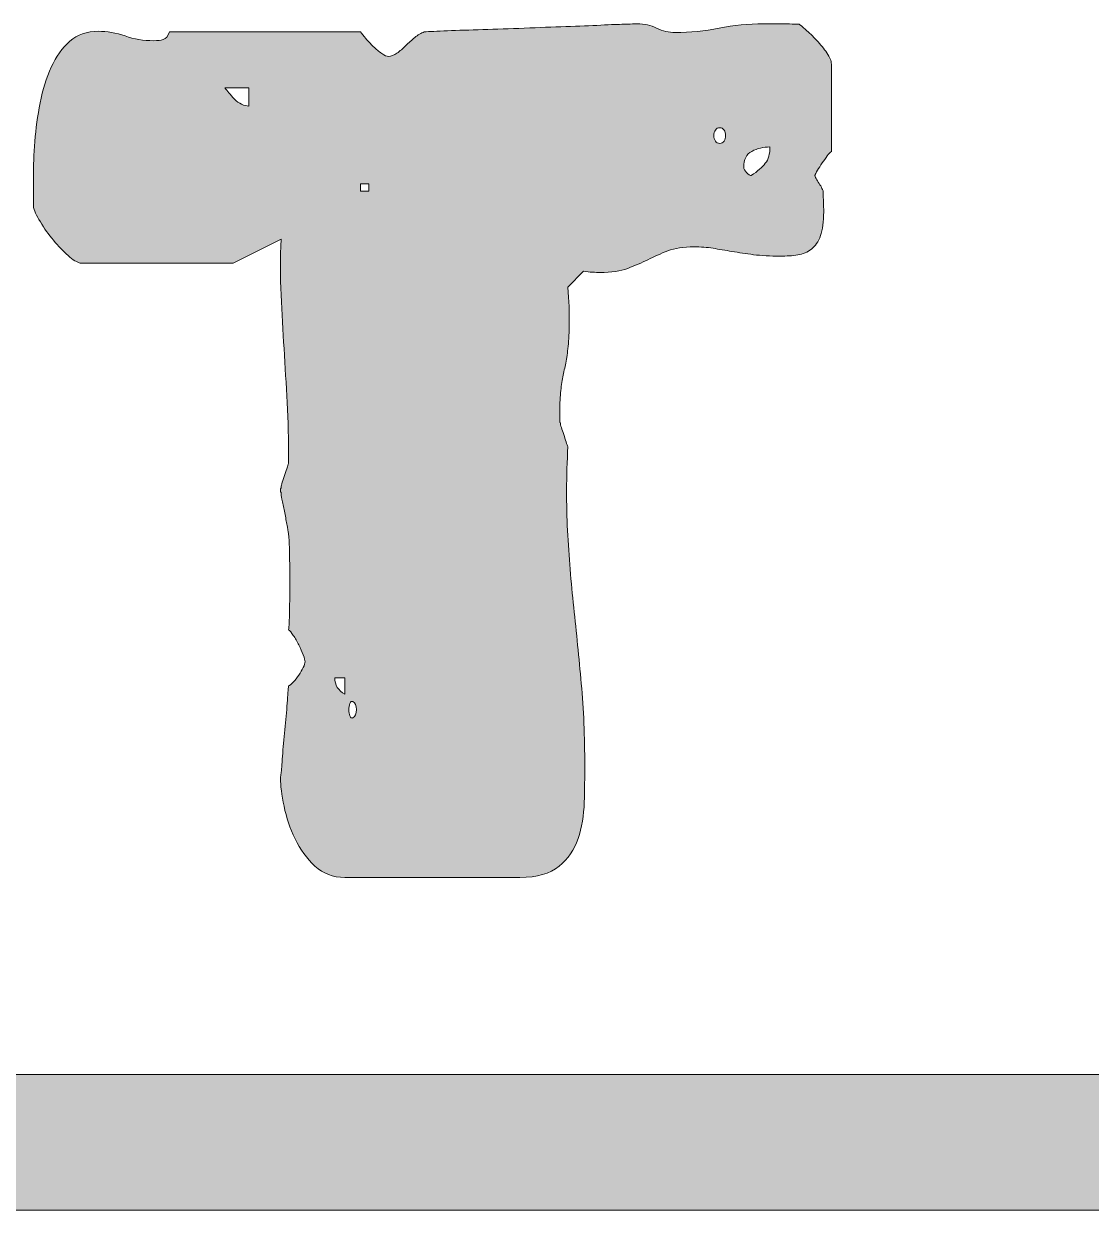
# Model space of a CAD drawing. Header units: inches. Extents: x 150 to 930, y -913 to -168.
# Drawn here: x 522.6 to 663.9, y -537.7 to -380.6 of the extents above; entities that cross this region are included whole.
import ezdxf

# ---------------------------------------------------------------- set-up
doc = ezdxf.new("R2010")
doc.units = ezdxf.units.IN
doc.header["$MEASUREMENT"] = 0
doc.layers.add('Layer 1', color=7, linetype='Continuous')

# ---------------------------------------------------------------- blocks, each defined once
blk = doc.blocks.new('block 4')
at = {"layer": 'Layer 1', "true_color": 0x2a4f7b}
h = blk.add_hatch(color=167, dxfattribs=at)
h.dxf.hatch_style = 2
edge = h.paths.add_edge_path()
edge.add_spline(control_points=[(557.66, -438.71), (557.66, -438.71), (557.66, -438.24), (557.66, -438.24), (557.66, -435.67), (557.6, -433.17), (557.47, -430.74), (557.34, -428.32), (557.2, -425.94), (557.05, -423.59), (556.89, -421.25), (556.76, -418.88), (556.66, -416.48), (556.55, -414.09), (556.55, -411.62), (556.66, -409.1), (556.66, -409.1), (550.32, -412.27), (550.32, -412.27), (550.32, -412.27), (530.22, -412.27), (530.22, -412.27), (529.86, -412.27), (529.36, -412), (528.71, -411.46), (528.07, -410.92), (527.43, -410.27), (526.78, -409.53), (526.14, -408.78), (525.54, -407.98), (525, -407.13), (524.46, -406.28), (524.09, -405.54), (523.88, -404.92), (523.88, -404.92), (523.88, -404.46), (523.88, -404.46), (523.88, -403.59), (523.88, -402.4), (523.88, -400.9), (523.88, -399.41), (523.95, -397.83), (524.08, -396.15), (524.21, -394.48), (524.44, -392.78), (524.77, -391.05), (525.11, -389.32), (525.6, -387.75), (526.24, -386.34), (526.88, -384.92), (527.71, -383.77), (528.71, -382.9), (529.72, -382.02), (530.97, -381.58), (532.46, -381.58), (533.65, -381.58), (534.83, -381.79), (536.02, -382.2), (537.2, -382.61), (538.47, -382.82), (539.81, -382.82), (540.32, -382.82), (540.75, -382.77), (541.08, -382.66), (541.42, -382.56), (541.69, -382.23), (541.89, -381.66), (541.89, -381.66), (567.17, -381.66), (567.17, -381.66), (567.33, -381.87), (567.56, -382.15), (567.87, -382.51), (568.18, -382.87), (568.51, -383.23), (568.87, -383.59), (569.23, -383.95), (569.61, -384.26), (569.99, -384.52), (570.38, -384.78), (570.67, -384.91), (570.88, -384.91), (571.24, -384.91), (571.61, -384.76), (572, -384.48), (572.39, -384.2), (572.78, -383.86), (573.16, -383.47), (573.55, -383.09), (573.95, -382.73), (574.36, -382.39), (574.77, -382.06), (575.19, -381.81), (575.6, -381.66), (576.26, -381.61), (577.3, -381.56), (578.69, -381.51), (580.08, -381.45), (581.64, -381.4), (583.36, -381.35), (585.09, -381.3), (586.92, -381.23), (588.85, -381.16), (590.78, -381.08), (592.62, -381.01), (594.34, -380.96), (596.07, -380.91), (597.61, -380.85), (598.98, -380.77), (600.35, -380.69), (601.36, -380.65), (602.03, -380.65), (602.14, -380.65), (602.41, -380.64), (602.84, -380.62), (603.28, -380.59), (603.61, -380.58), (603.81, -380.58), (604.74, -380.58), (605.59, -380.77), (606.36, -381.16), (607.14, -381.54), (607.96, -381.73), (608.84, -381.73), (610.79, -381.73), (612.72, -381.54), (614.64, -381.16), (616.54, -380.77), (618.5, -380.58), (620.51, -380.58), (620.66, -380.58), (620.97, -380.58), (621.44, -380.58), (621.9, -380.58), (622.38, -380.58), (622.87, -380.58), (623.35, -380.58), (623.83, -380.59), (624.3, -380.62), (624.76, -380.64), (625.07, -380.65), (625.22, -380.65), (625.32, -380.7), (625.61, -380.94), (626.08, -381.35), (626.54, -381.76), (627.03, -382.24), (627.54, -382.78), (628.06, -383.32), (628.51, -383.88), (628.89, -384.44), (629.28, -385.01), (629.48, -385.5), (629.48, -385.91), (629.48, -385.91), (629.48, -397.5), (629.48, -397.5), (629.32, -397.61), (629.14, -397.8), (628.93, -398.08), (628.73, -398.37), (628.51, -398.68), (628.28, -399.01), (628.05, -399.35), (627.84, -399.67), (627.66, -399.98), (627.47, -400.29), (627.36, -400.52), (627.31, -400.68), (627.31, -400.73), (627.36, -400.85), (627.46, -401.06), (627.57, -401.27), (627.7, -401.49), (627.85, -401.72), (628.01, -401.95), (628.14, -402.17), (628.24, -402.38), (628.34, -402.58), (628.39, -402.71), (628.39, -402.76), (628.39, -402.86), (628.4, -403.25), (628.43, -403.92), (628.46, -404.59), (628.47, -405.11), (628.47, -405.47), (628.47, -406.81), (628.33, -407.86), (628.05, -408.63), (627.76, -409.41), (627.36, -410), (626.84, -410.42), (626.33, -410.83), (625.72, -411.08), (625.03, -411.19), (624.34, -411.29), (623.55, -411.34), (622.67, -411.34), (621.38, -411.34), (620.23, -411.28), (619.19, -411.15), (618.16, -411.02), (617.21, -410.88), (616.33, -410.72), (615.46, -410.57), (614.62, -410.43), (613.82, -410.3), (613.02, -410.17), (612.19, -410.11), (611.31, -410.11), (609.92, -410.11), (608.76, -410.29), (607.83, -410.64), (606.91, -411.01), (606.03, -411.39), (605.2, -411.81), (604.38, -412.22), (603.49, -412.6), (602.53, -412.96), (601.58, -413.33), (600.36, -413.51), (598.87, -413.51), (598.56, -413.51), (598.22, -413.49), (597.86, -413.47), (597.5, -413.44), (597.11, -413.4), (596.7, -413.35), (596.7, -413.35), (594.61, -415.44), (594.61, -415.44), (594.77, -417.29), (594.83, -418.85), (594.8, -420.11), (594.78, -421.38), (594.73, -422.43), (594.65, -423.28), (594.57, -424.13), (594.47, -424.87), (594.34, -425.49), (594.21, -426.1), (594.08, -426.72), (593.96, -427.34), (593.83, -427.96), (593.73, -428.66), (593.65, -429.43), (593.57, -430.2), (593.53, -431.18), (593.53, -432.37), (593.53, -432.47), (593.53, -432.66), (593.53, -432.95), (593.53, -433.23), (593.55, -433.37), (593.61, -433.37), (593.61, -433.53), (593.66, -433.75), (593.76, -434.03), (593.86, -434.31), (593.97, -434.62), (594.07, -434.96), (594.17, -435.29), (594.28, -435.61), (594.38, -435.92), (594.48, -436.23), (594.56, -436.44), (594.61, -436.54), (594.41, -440.51), (594.39, -444.22), (594.57, -447.67), (594.76, -451.13), (595.02, -454.51), (595.39, -457.84), (595.74, -461.16), (596.08, -464.52), (596.39, -467.93), (596.7, -471.33), (596.85, -474.96), (596.85, -478.82), (596.85, -480.32), (596.83, -481.93), (596.78, -483.65), (596.73, -485.38), (596.45, -486.98), (595.97, -488.45), (595.48, -489.92), (594.64, -491.14), (593.45, -492.12), (592.27, -493.1), (590.54, -493.59), (588.27, -493.59), (588.27, -493.59), (565.09, -493.59), (565.09, -493.59), (563.54, -493.59), (562.22, -493.09), (561.14, -492.08), (560.06, -491.08), (559.18, -489.88), (558.51, -488.49), (557.84, -487.1), (557.36, -485.65), (557.05, -484.16), (556.74, -482.66), (556.58, -481.43), (556.58, -480.45), (556.58, -480.35), (556.59, -480.23), (556.62, -480.1), (556.65, -479.97), (556.66, -479.88), (556.66, -479.83), (556.71, -479.42), (556.77, -478.66), (556.85, -477.55), (556.93, -476.44), (557.03, -475.27), (557.16, -474.03), (557.29, -472.79), (557.39, -471.62), (557.47, -470.51), (557.55, -469.41), (557.61, -468.65), (557.66, -468.24), (557.82, -468.18), (558.02, -468.02), (558.28, -467.73), (558.54, -467.45), (558.79, -467.14), (559.02, -466.8), (559.25, -466.47), (559.44, -466.13), (559.6, -465.8), (559.75, -465.46), (559.83, -465.22), (559.83, -465.06), (559.83, -464.86), (559.75, -464.55), (559.6, -464.14), (559.44, -463.72), (559.25, -463.29), (559.02, -462.82), (558.79, -462.36), (558.54, -461.93), (558.28, -461.55), (558.02, -461.16), (557.82, -460.92), (557.66, -460.81), (557.71, -460.35), (557.76, -459.53), (557.78, -458.34), (557.8, -457.16), (557.82, -455.88), (557.82, -454.51), (557.82, -453.15), (557.8, -451.87), (557.78, -450.69), (557.76, -449.5), (557.71, -448.68), (557.66, -448.21), (557.66, -448.06), (557.61, -447.72), (557.51, -447.21), (557.4, -446.69), (557.3, -446.14), (557.2, -445.55), (557.09, -444.95), (556.98, -444.4), (556.85, -443.88), (556.73, -443.37), (556.66, -443.04), (556.66, -442.88), (556.66, -442.88), (556.66, -442.65), (556.66, -442.65), (556.61, -442.6), (556.58, -442.49), (556.58, -442.34), (556.58, -442.18), (556.61, -442.08), (556.66, -442.03), (556.66, -441.98), (556.66, -441.93), (556.66, -441.87), (556.66, -441.77), (556.71, -441.56), (556.81, -441.26), (556.92, -440.95), (557.03, -440.61), (557.16, -440.25), (557.29, -439.89), (557.4, -439.55), (557.51, -439.25), (557.61, -438.94), (557.66, -438.76), (557.66, -438.71)], knot_values=[0, 0, 0, 0, 1, 1, 1, 2, 2, 2, 3, 3, 3, 4, 4, 4, 5, 5, 5, 6, 6, 6, 7, 7, 7, 8, 8, 8, 9, 9, 9, 10, 10, 10, 11, 11, 11, 12, 12, 12, 13, 13, 13, 14, 14, 14, 15, 15, 15, 16, 16, 16, 17, 17, 17, 18, 18, 18, 19, 19, 19, 20, 20, 20, 21, 21, 21, 22, 22, 22, 23, 23, 23, 24, 24, 24, 25, 25, 25, 26, 26, 26, 27, 27, 27, 28, 28, 28, 29, 29, 29, 30, 30, 30, 31, 31, 31, 32, 32, 32, 33, 33, 33, 34, 34, 34, 35, 35, 35, 36, 36, 36, 37, 37, 37, 38, 38, 38, 39, 39, 39, 40, 40, 40, 41, 41, 41, 42, 42, 42, 43, 43, 43, 44, 44, 44, 45, 45, 45, 46, 46, 46, 47, 47, 47, 48, 48, 48, 49, 49, 49, 50, 50, 50, 51, 51, 51, 52, 52, 52, 53, 53, 53, 54, 54, 54, 55, 55, 55, 56, 56, 56, 57, 57, 57, 58, 58, 58, 59, 59, 59, 60, 60, 60, 61, 61, 61, 62, 62, 62, 63, 63, 63, 64, 64, 64, 65, 65, 65, 66, 66, 66, 67, 67, 67, 68, 68, 68, 69, 69, 69, 70, 70, 70, 71, 71, 71, 72, 72, 72, 73, 73, 73, 74, 74, 74, 75, 75, 75, 76, 76, 76, 77, 77, 77, 78, 78, 78, 79, 79, 79, 80, 80, 80, 81, 81, 81, 82, 82, 82, 83, 83, 83, 84, 84, 84, 85, 85, 85, 86, 86, 86, 87, 87, 87, 88, 88, 88, 89, 89, 89, 90, 90, 90, 91, 91, 91, 92, 92, 92, 93, 93, 93, 94, 94, 94, 95, 95, 95, 96, 96, 96, 97, 97, 97, 98, 98, 98, 99, 99, 99, 100, 100, 100, 101, 101, 101, 102, 102, 102, 103, 103, 103, 104, 104, 104, 105, 105, 105, 106, 106, 106, 107, 107, 107, 108, 108, 108, 109, 109, 109, 110, 110, 110, 111, 111, 111, 112, 112, 112, 113, 113, 113, 114, 114, 114, 115, 115, 115, 116, 116, 116, 117, 117, 117, 118, 118, 118, 119, 119, 119, 120, 120, 120, 121, 121, 121, 122, 122, 122, 123, 123, 123, 124, 124, 124, 125, 125, 125, 126, 126, 126, 127, 127, 127, 128, 128, 128, 129, 129, 129, 130, 130, 130, 131, 131, 131, 132, 132, 132, 132], degree=3, periodic=1)
edge = h.paths.add_edge_path()
edge.add_spline(control_points=[(549.24, -389.08), (549.5, -389.44), (549.92, -389.93), (550.51, -390.55), (551.1, -391.17), (551.74, -391.47), (552.41, -391.47), (552.41, -391.47), (552.41, -389.08), (552.41, -389.08), (552.41, -389.08), (549.24, -389.08), (549.24, -389.08)], knot_values=[0, 0, 0, 0, 1, 1, 1, 2, 2, 2, 3, 3, 3, 4, 4, 4, 4], degree=3, periodic=1)
edge = h.paths.add_edge_path()
edge.add_spline(control_points=[(563.77, -467.15), (563.77, -468.13), (564.21, -468.85), (565.09, -469.32), (565.09, -469.32), (565.09, -467.15), (565.09, -467.15), (565.09, -467.15), (563.77, -467.15), (563.77, -467.15)], knot_values=[0, 0, 0, 0, 1, 1, 1, 2, 2, 2, 3, 3, 3, 3], degree=3, periodic=1)
edge = h.paths.add_edge_path()
edge.add_spline(control_points=[(566.17, -472.48), (566.47, -472.28), (566.63, -471.91), (566.63, -471.36), (566.63, -470.82), (566.47, -470.47), (566.17, -470.32), (566.01, -470.22), (565.88, -470.3), (565.78, -470.55), (565.68, -470.81), (565.62, -471.09), (565.62, -471.4), (565.62, -471.71), (565.68, -471.98), (565.78, -472.21), (565.88, -472.45), (566.01, -472.54), (566.17, -472.48)], knot_values=[0, 0, 0, 0, 1, 1, 1, 2, 2, 2, 3, 3, 3, 4, 4, 4, 5, 5, 5, 6, 6, 6, 6], degree=3, periodic=1)
h.paths.add_polyline_path([(567.17, -401.76), (567.17, -402.76), (568.26, -402.76), (568.26, -401.76)])
edge = h.paths.add_edge_path()
edge.add_spline(control_points=[(614.71, -394.34), (614.45, -394.34), (614.26, -394.44), (614.13, -394.65), (614, -394.85), (613.94, -395.1), (613.94, -395.38), (613.94, -395.66), (614, -395.91), (614.13, -396.11), (614.26, -396.32), (614.45, -396.42), (614.71, -396.42), (614.97, -396.42), (615.16, -396.32), (615.29, -396.11), (615.42, -395.91), (615.48, -395.66), (615.48, -395.38), (615.48, -395.1), (615.42, -394.85), (615.29, -394.65), (615.16, -394.44), (614.97, -394.34), (614.71, -394.34)], knot_values=[0, 0, 0, 0, 1, 1, 1, 2, 2, 2, 3, 3, 3, 4, 4, 4, 5, 5, 5, 6, 6, 6, 7, 7, 7, 8, 8, 8, 8], degree=3, periodic=1)
edge = h.paths.add_edge_path()
edge.add_spline(control_points=[(621.36, -396.89), (620.48, -396.89), (619.68, -397.08), (618.96, -397.47), (618.24, -397.85), (617.88, -398.56), (617.88, -399.59), (617.88, -399.8), (618.01, -400.03), (618.27, -400.29), (618.52, -400.55), (618.73, -400.68), (618.89, -400.68), (619.71, -400.11), (620.33, -399.57), (620.74, -399.05), (621.15, -398.54), (621.36, -397.81), (621.36, -396.89)], knot_values=[0, 0, 0, 0, 1, 1, 1, 2, 2, 2, 3, 3, 3, 4, 4, 4, 5, 5, 5, 6, 6, 6, 6], degree=3, periodic=1)
at = {"layer": 'Layer 1', "lineweight": 0}
blk.add_lwpolyline([(567.17, -401.76), (567.17, -402.76), (568.26, -402.76), (568.26, -401.76), (567.17, -401.76)], dxfattribs=at)
for points, knots in [([(557.66, -438.71), (557.66, -438.71), (557.66, -438.24), (557.66, -438.24), (557.66, -435.67), (557.6, -433.17), (557.47, -430.74), (557.34, -428.32), (557.2, -425.94), (557.05, -423.59), (556.89, -421.25), (556.76, -418.88), (556.66, -416.48), (556.55, -414.09), (556.55, -411.62), (556.66, -409.1), (556.66, -409.1), (550.32, -412.27), (550.32, -412.27), (550.32, -412.27), (530.22, -412.27), (530.22, -412.27), (529.86, -412.27), (529.36, -412), (528.71, -411.46), (528.07, -410.92), (527.43, -410.27), (526.78, -409.53), (526.14, -408.78), (525.54, -407.98), (525, -407.13), (524.46, -406.28), (524.09, -405.54), (523.88, -404.92), (523.88, -404.92), (523.88, -404.46), (523.88, -404.46), (523.88, -403.59), (523.88, -402.4), (523.88, -400.9), (523.88, -399.41), (523.95, -397.83), (524.08, -396.15), (524.21, -394.48), (524.44, -392.78), (524.77, -391.05), (525.11, -389.32), (525.6, -387.75), (526.24, -386.34), (526.88, -384.92), (527.71, -383.77), (528.71, -382.9), (529.72, -382.02), (530.97, -381.58), (532.46, -381.58), (533.65, -381.58), (534.83, -381.79), (536.02, -382.2), (537.2, -382.61), (538.47, -382.82), (539.81, -382.82), (540.32, -382.82), (540.75, -382.77), (541.08, -382.66), (541.42, -382.56), (541.69, -382.23), (541.89, -381.66), (541.89, -381.66), (567.17, -381.66), (567.17, -381.66), (567.33, -381.87), (567.56, -382.15), (567.87, -382.51), (568.18, -382.87), (568.51, -383.23), (568.87, -383.59), (569.23, -383.95), (569.61, -384.26), (569.99, -384.52), (570.38, -384.78), (570.67, -384.91), (570.88, -384.91), (571.24, -384.91), (571.61, -384.76), (572, -384.48), (572.39, -384.2), (572.78, -383.86), (573.16, -383.47), (573.55, -383.09), (573.95, -382.73), (574.36, -382.39), (574.77, -382.06), (575.19, -381.81), (575.6, -381.66), (576.26, -381.61), (577.3, -381.56), (578.69, -381.51), (580.08, -381.45), (581.64, -381.4), (583.36, -381.35), (585.09, -381.3), (586.92, -381.23), (588.85, -381.16), (590.78, -381.08), (592.62, -381.01), (594.34, -380.96), (596.07, -380.91), (597.61, -380.85), (598.98, -380.77), (600.35, -380.69), (601.36, -380.65), (602.03, -380.65), (602.14, -380.65), (602.41, -380.64), (602.84, -380.62), (603.28, -380.59), (603.61, -380.58), (603.81, -380.58), (604.74, -380.58), (605.59, -380.77), (606.36, -381.16), (607.14, -381.54), (607.96, -381.73), (608.84, -381.73), (610.79, -381.73), (612.72, -381.54), (614.64, -381.16), (616.54, -380.77), (618.5, -380.58), (620.51, -380.58), (620.66, -380.58), (620.97, -380.58), (621.44, -380.58), (621.9, -380.58), (622.38, -380.58), (622.87, -380.58), (623.35, -380.58), (623.83, -380.59), (624.3, -380.62), (624.76, -380.64), (625.07, -380.65), (625.22, -380.65), (625.32, -380.7), (625.61, -380.94), (626.08, -381.35), (626.54, -381.76), (627.03, -382.24), (627.54, -382.78), (628.06, -383.32), (628.51, -383.88), (628.89, -384.44), (629.28, -385.01), (629.48, -385.5), (629.48, -385.91), (629.48, -385.91), (629.48, -397.5), (629.48, -397.5), (629.32, -397.61), (629.14, -397.8), (628.93, -398.08), (628.73, -398.37), (628.51, -398.68), (628.28, -399.01), (628.05, -399.35), (627.84, -399.67), (627.66, -399.98), (627.47, -400.29), (627.36, -400.52), (627.31, -400.68), (627.31, -400.73), (627.36, -400.85), (627.46, -401.06), (627.57, -401.27), (627.7, -401.49), (627.85, -401.72), (628.01, -401.95), (628.14, -402.17), (628.24, -402.38), (628.34, -402.58), (628.39, -402.71), (628.39, -402.76), (628.39, -402.86), (628.4, -403.25), (628.43, -403.92), (628.46, -404.59), (628.47, -405.11), (628.47, -405.47), (628.47, -406.81), (628.33, -407.86), (628.05, -408.63), (627.76, -409.41), (627.36, -410), (626.84, -410.42), (626.33, -410.83), (625.72, -411.08), (625.03, -411.19), (624.34, -411.29), (623.55, -411.34), (622.67, -411.34), (621.38, -411.34), (620.23, -411.28), (619.19, -411.15), (618.16, -411.02), (617.21, -410.88), (616.33, -410.72), (615.46, -410.57), (614.62, -410.43), (613.82, -410.3), (613.02, -410.17), (612.19, -410.11), (611.31, -410.11), (609.92, -410.11), (608.76, -410.29), (607.83, -410.64), (606.91, -411.01), (606.03, -411.39), (605.2, -411.81), (604.38, -412.22), (603.49, -412.6), (602.53, -412.96), (601.58, -413.33), (600.36, -413.51), (598.87, -413.51), (598.56, -413.51), (598.22, -413.49), (597.86, -413.47), (597.5, -413.44), (597.11, -413.4), (596.7, -413.35), (596.7, -413.35), (594.61, -415.44), (594.61, -415.44), (594.77, -417.29), (594.83, -418.85), (594.8, -420.11), (594.78, -421.38), (594.73, -422.43), (594.65, -423.28), (594.57, -424.13), (594.47, -424.87), (594.34, -425.49), (594.21, -426.1), (594.08, -426.72), (593.96, -427.34), (593.83, -427.96), (593.73, -428.66), (593.65, -429.43), (593.57, -430.2), (593.53, -431.18), (593.53, -432.37), (593.53, -432.47), (593.53, -432.66), (593.53, -432.95), (593.53, -433.23), (593.55, -433.37), (593.61, -433.37), (593.61, -433.53), (593.66, -433.75), (593.76, -434.03), (593.86, -434.31), (593.97, -434.62), (594.07, -434.96), (594.17, -435.29), (594.28, -435.61), (594.38, -435.92), (594.48, -436.23), (594.56, -436.44), (594.61, -436.54), (594.41, -440.51), (594.39, -444.22), (594.57, -447.67), (594.76, -451.13), (595.02, -454.51), (595.39, -457.84), (595.74, -461.16), (596.08, -464.52), (596.39, -467.93), (596.7, -471.33), (596.85, -474.96), (596.85, -478.82), (596.85, -480.32), (596.83, -481.93), (596.78, -483.65), (596.73, -485.38), (596.45, -486.98), (595.97, -488.45), (595.48, -489.92), (594.64, -491.14), (593.45, -492.12), (592.27, -493.1), (590.54, -493.59), (588.27, -493.59), (588.27, -493.59), (565.09, -493.59), (565.09, -493.59), (563.54, -493.59), (562.22, -493.09), (561.14, -492.08), (560.06, -491.08), (559.18, -489.88), (558.51, -488.49), (557.84, -487.1), (557.36, -485.65), (557.05, -484.16), (556.74, -482.66), (556.58, -481.43), (556.58, -480.45), (556.58, -480.35), (556.59, -480.23), (556.62, -480.1), (556.65, -479.97), (556.66, -479.88), (556.66, -479.83), (556.71, -479.42), (556.77, -478.66), (556.85, -477.55), (556.93, -476.44), (557.03, -475.27), (557.16, -474.03), (557.29, -472.79), (557.39, -471.62), (557.47, -470.51), (557.55, -469.41), (557.61, -468.65), (557.66, -468.24), (557.82, -468.18), (558.02, -468.02), (558.28, -467.73), (558.54, -467.45), (558.79, -467.14), (559.02, -466.8), (559.25, -466.47), (559.44, -466.13), (559.6, -465.8), (559.75, -465.46), (559.83, -465.22), (559.83, -465.06), (559.83, -464.86), (559.75, -464.55), (559.6, -464.14), (559.44, -463.72), (559.25, -463.29), (559.02, -462.82), (558.79, -462.36), (558.54, -461.93), (558.28, -461.55), (558.02, -461.16), (557.82, -460.92), (557.66, -460.81), (557.71, -460.35), (557.76, -459.53), (557.78, -458.34), (557.8, -457.16), (557.82, -455.88), (557.82, -454.51), (557.82, -453.15), (557.8, -451.87), (557.78, -450.69), (557.76, -449.5), (557.71, -448.68), (557.66, -448.21), (557.66, -448.06), (557.61, -447.72), (557.51, -447.21), (557.4, -446.69), (557.3, -446.14), (557.2, -445.55), (557.09, -444.95), (556.98, -444.4), (556.85, -443.88), (556.73, -443.37), (556.66, -443.04), (556.66, -442.88), (556.66, -442.88), (556.66, -442.65), (556.66, -442.65), (556.61, -442.6), (556.58, -442.49), (556.58, -442.34), (556.58, -442.18), (556.61, -442.08), (556.66, -442.03), (556.66, -441.98), (556.66, -441.93), (556.66, -441.87), (556.66, -441.77), (556.71, -441.56), (556.81, -441.26), (556.92, -440.95), (557.03, -440.61), (557.16, -440.25), (557.29, -439.89), (557.4, -439.55), (557.51, -439.25), (557.61, -438.94), (557.66, -438.76), (557.66, -438.71)], [0, 0, 0, 0, 1, 1, 1, 2, 2, 2, 3, 3, 3, 4, 4, 4, 5, 5, 5, 6, 6, 6, 7, 7, 7, 8, 8, 8, 9, 9, 9, 10, 10, 10, 11, 11, 11, 12, 12, 12, 13, 13, 13, 14, 14, 14, 15, 15, 15, 16, 16, 16, 17, 17, 17, 18, 18, 18, 19, 19, 19, 20, 20, 20, 21, 21, 21, 22, 22, 22, 23, 23, 23, 24, 24, 24, 25, 25, 25, 26, 26, 26, 27, 27, 27, 28, 28, 28, 29, 29, 29, 30, 30, 30, 31, 31, 31, 32, 32, 32, 33, 33, 33, 34, 34, 34, 35, 35, 35, 36, 36, 36, 37, 37, 37, 38, 38, 38, 39, 39, 39, 40, 40, 40, 41, 41, 41, 42, 42, 42, 43, 43, 43, 44, 44, 44, 45, 45, 45, 46, 46, 46, 47, 47, 47, 48, 48, 48, 49, 49, 49, 50, 50, 50, 51, 51, 51, 52, 52, 52, 53, 53, 53, 54, 54, 54, 55, 55, 55, 56, 56, 56, 57, 57, 57, 58, 58, 58, 59, 59, 59, 60, 60, 60, 61, 61, 61, 62, 62, 62, 63, 63, 63, 64, 64, 64, 65, 65, 65, 66, 66, 66, 67, 67, 67, 68, 68, 68, 69, 69, 69, 70, 70, 70, 71, 71, 71, 72, 72, 72, 73, 73, 73, 74, 74, 74, 75, 75, 75, 76, 76, 76, 77, 77, 77, 78, 78, 78, 79, 79, 79, 80, 80, 80, 81, 81, 81, 82, 82, 82, 83, 83, 83, 84, 84, 84, 85, 85, 85, 86, 86, 86, 87, 87, 87, 88, 88, 88, 89, 89, 89, 90, 90, 90, 91, 91, 91, 92, 92, 92, 93, 93, 93, 94, 94, 94, 95, 95, 95, 96, 96, 96, 97, 97, 97, 98, 98, 98, 99, 99, 99, 100, 100, 100, 101, 101, 101, 102, 102, 102, 103, 103, 103, 104, 104, 104, 105, 105, 105, 106, 106, 106, 107, 107, 107, 108, 108, 108, 109, 109, 109, 110, 110, 110, 111, 111, 111, 112, 112, 112, 113, 113, 113, 114, 114, 114, 115, 115, 115, 116, 116, 116, 117, 117, 117, 118, 118, 118, 119, 119, 119, 120, 120, 120, 121, 121, 121, 122, 122, 122, 123, 123, 123, 124, 124, 124, 125, 125, 125, 126, 126, 126, 127, 127, 127, 128, 128, 128, 129, 129, 129, 130, 130, 130, 131, 131, 131, 132, 132, 132, 132]), ([(549.24, -389.08), (549.5, -389.44), (549.92, -389.93), (550.51, -390.55), (551.1, -391.17), (551.74, -391.47), (552.41, -391.47), (552.41, -391.47), (552.41, -389.08), (552.41, -389.08), (552.41, -389.08), (549.24, -389.08), (549.24, -389.08)], [0, 0, 0, 0, 1, 1, 1, 2, 2, 2, 3, 3, 3, 4, 4, 4, 4]), ([(614.71, -394.34), (614.45, -394.34), (614.26, -394.44), (614.13, -394.65), (614, -394.85), (613.94, -395.1), (613.94, -395.38), (613.94, -395.66), (614, -395.91), (614.13, -396.11), (614.26, -396.32), (614.45, -396.42), (614.71, -396.42), (614.97, -396.42), (615.16, -396.32), (615.29, -396.11), (615.42, -395.91), (615.48, -395.66), (615.48, -395.38), (615.48, -395.1), (615.42, -394.85), (615.29, -394.65), (615.16, -394.44), (614.97, -394.34), (614.71, -394.34)], [0, 0, 0, 0, 1, 1, 1, 2, 2, 2, 3, 3, 3, 4, 4, 4, 5, 5, 5, 6, 6, 6, 7, 7, 7, 8, 8, 8, 8]), ([(621.36, -396.89), (620.48, -396.89), (619.68, -397.08), (618.96, -397.47), (618.24, -397.85), (617.88, -398.56), (617.88, -399.59), (617.88, -399.8), (618.01, -400.03), (618.27, -400.29), (618.52, -400.55), (618.73, -400.68), (618.89, -400.68), (619.71, -400.11), (620.33, -399.57), (620.74, -399.05), (621.15, -398.54), (621.36, -397.81), (621.36, -396.89)], [0, 0, 0, 0, 1, 1, 1, 2, 2, 2, 3, 3, 3, 4, 4, 4, 5, 5, 5, 6, 6, 6, 6]), ([(563.77, -467.15), (563.77, -468.13), (564.21, -468.85), (565.09, -469.32), (565.09, -469.32), (565.09, -467.15), (565.09, -467.15), (565.09, -467.15), (563.77, -467.15), (563.77, -467.15)], [0, 0, 0, 0, 1, 1, 1, 2, 2, 2, 3, 3, 3, 3]), ([(566.17, -472.48), (566.47, -472.28), (566.63, -471.91), (566.63, -471.36), (566.63, -470.82), (566.47, -470.47), (566.17, -470.32), (566.01, -470.22), (565.88, -470.3), (565.78, -470.55), (565.68, -470.81), (565.62, -471.09), (565.62, -471.4), (565.62, -471.71), (565.68, -471.98), (565.78, -472.21), (565.88, -472.45), (566.01, -472.54), (566.17, -472.48)], [0, 0, 0, 0, 1, 1, 1, 2, 2, 2, 3, 3, 3, 4, 4, 4, 5, 5, 5, 6, 6, 6, 6])]:
    blk.add_open_spline(points, degree=3, knots=knots, dxfattribs=at)
blk = doc.blocks.new('block 2')
at = {"layer": 'Layer 1', "true_color": 0xce432c}
h = blk.add_hatch(color=22, dxfattribs=at)
h.dxf.hatch_style = 2
h.paths.add_polyline_path([(926.76, -537.65), (153.24, -537.65), (153.24, -519.67), (926.76, -519.67)])
at = {"layer": 'Layer 1', "lineweight": 0}
blk.add_lwpolyline([(926.76, -537.65), (153.24, -537.65), (153.24, -519.67), (926.76, -519.67), (926.76, -537.65)], dxfattribs=at)
at = {"layer": 'Layer 1'}
blk.add_blockref('block 4', (0, 0), dxfattribs=at)

msp = doc.modelspace()

# ---------------------------------------------------------------- block references
at = {"layer": 'Layer 1'}
msp.add_blockref('block 2', (0, 0), dxfattribs=at)

doc.saveas('drawing.dxf')
